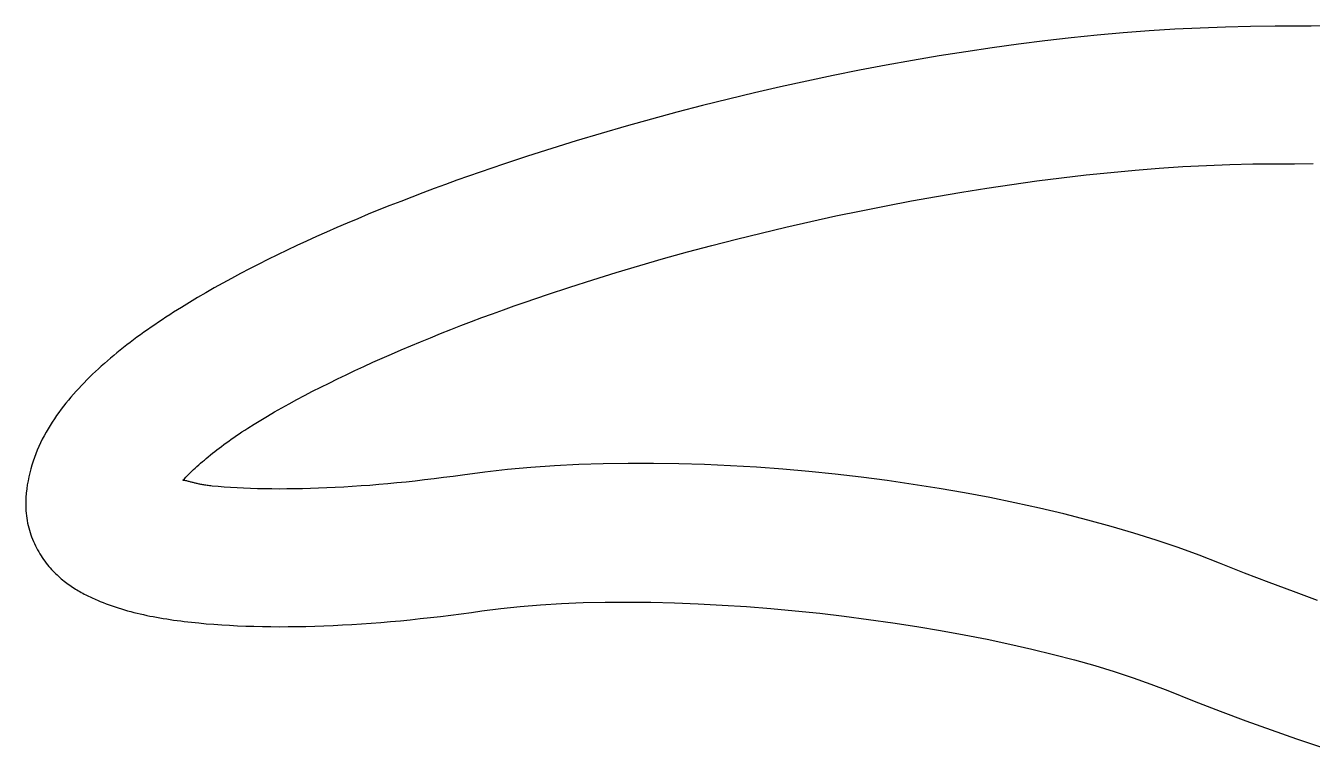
# Model space of a CAD drawing. Header units: metres. Extents: x 0 to 745, y 0 to 539.
# Drawn here: x 287.6 to 295.09, y 410.61 to 414.8 of the extents above; entities that cross this region are included whole.
import ezdxf

# ---------------------------------------------------------------- set-up
doc = ezdxf.new("R2010")
doc.units = ezdxf.units.M

msp = doc.modelspace()

# ---------------------------------------------------------------- linework, layer by layer
at = {"layer": '2', "color": 7}
for p, q in [((293.838881, 414.747624), (293.686707, 414.732087)), ((293.990257, 414.761241), (293.838881, 414.747624)), ((294.140715, 414.77289), (293.990257, 414.761241)), ((294.290132, 414.782526), (294.140715, 414.77289)), ((294.438388, 414.790101), (294.290132, 414.782526)), ((294.585361, 414.795569), (294.438388, 414.790101)), ((294.730931, 414.798885), (294.585361, 414.795569)), ((294.874976, 414.8), (294.730931, 414.798885)), ((294.981051, 414.800354), (294.874976, 414.8)), ((295.084513, 414.801428), (294.981051, 414.800354)), ((295.185417, 414.803237), (295.084513, 414.801428)), ((293.226611, 414.674415), (293.072458, 414.65166)), ((293.38045, 414.695436), (293.226611, 414.674415)), ((293.533856, 414.714675), (293.38045, 414.695436)), ((293.686707, 414.732087), (293.533856, 414.714675)), ((292.763698, 414.601131), (292.609333, 414.57345)), ((292.918113, 414.627216), (292.763698, 414.601131)), ((293.072458, 414.65166), (292.918113, 414.627216)), ((292.455141, 414.544221), (292.301241, 414.513489)), ((292.609333, 414.57345), (292.455141, 414.544221)), ((291.994806, 414.447706), (291.842513, 414.412747)), ((292.147756, 414.481302), (291.994806, 414.447706)), ((292.301241, 414.513489), (292.147756, 414.481302)), ((291.690997, 414.376471), (291.540381, 414.338926)), ((291.842513, 414.412747), (291.690997, 414.376471)), ((291.390785, 414.300158), (291.24233, 414.260213)), ((291.540381, 414.338926), (291.390785, 414.300158)), ((291.095138, 414.219138), (290.94933, 414.17698)), ((291.24233, 414.260213), (291.095138, 414.219138)), ((290.94933, 414.17698), (290.805027, 414.133784)), ((290.66235, 414.089598), (290.52142, 414.044467)), ((290.805027, 414.133784), (290.66235, 414.089598)), ((290.382359, 413.998439), (290.245288, 413.95156)), ((290.52142, 414.044467), (290.382359, 413.998439)), ((294.337525, 413.983276), (294.474627, 413.990513)), ((294.474627, 413.990513), (294.609994, 413.99574)), ((294.609994, 413.99574), (294.743481, 413.998909)), ((294.743481, 413.998909), (294.874944, 413.999976)), ((294.874944, 413.999976), (294.986476, 414.000336)), ((294.986476, 414.000336), (295.096059, 414.00144)), ((290.177544, 413.927822), (290.110354, 413.903896)), ((290.245288, 413.95156), (290.177544, 413.927822)), ((293.486556, 413.900186), (293.631037, 413.918527)), ((293.631037, 413.918527), (293.774649, 413.935132)), ((293.774649, 413.935132), (293.917249, 413.949955)), ((293.917249, 413.949955), (294.058691, 413.962951)), ((294.058691, 413.962951), (294.198831, 413.974073)), ((294.198831, 413.974073), (294.337525, 413.983276)), ((289.97769, 413.855493), (289.912241, 413.831017)), ((290.043732, 413.879786), (289.97769, 413.855493)), ((290.110354, 413.903896), (290.043732, 413.879786)), ((293.049347, 413.835207), (293.195566, 413.85848)), ((293.195566, 413.85848), (293.341351, 413.880155)), ((293.341351, 413.880155), (293.486556, 413.900186)), ((289.783176, 413.781526), (289.719584, 413.756514)), ((289.847399, 413.806361), (289.783176, 413.781526)), ((289.912241, 413.831017), (289.847399, 413.806361)), ((292.609524, 413.756257), (292.756181, 413.78405)), ((292.756181, 413.78405), (292.902837, 413.810382)), ((292.902837, 413.810382), (293.049347, 413.835207)), ((289.594348, 413.705965), (289.532729, 413.680431)), ((289.656637, 413.731327), (289.594348, 413.705965)), ((289.719584, 413.756514), (289.656637, 413.731327)), ((292.170989, 413.664574), (292.316784, 413.696473)), ((292.316784, 413.696473), (292.46301, 413.72705)), ((292.46301, 413.72705), (292.609524, 413.756257)), ((289.411554, 413.628851), (289.352023, 413.602809)), ((289.471793, 413.654726), (289.411554, 413.628851)), ((289.532729, 413.680431), (289.471793, 413.654726)), ((291.881275, 413.59699), (292.025771, 413.631398)), ((292.025771, 413.631398), (292.170989, 413.664574)), ((289.235139, 413.550227), (289.177812, 413.523691)), ((289.293214, 413.5766), (289.235139, 413.550227)), ((289.352023, 413.602809), (289.293214, 413.5766)), ((291.595022, 413.524665), (291.737643, 413.561397)), ((291.737643, 413.561397), (291.881275, 413.59699)), ((289.065452, 413.470135), (289.010445, 413.443119)), ((289.121246, 413.496993), (289.065452, 413.470135)), ((289.177812, 413.523691), (289.121246, 413.496993)), ((291.313389, 413.447965), (291.453556, 413.486839)), ((291.453556, 413.486839), (291.595022, 413.524665)), ((288.956236, 413.415946), (288.902839, 413.388617)), ((289.010445, 413.443119), (288.956236, 413.415946)), ((291.03753, 413.367258), (291.174665, 413.408089)), ((291.174665, 413.408089), (291.313389, 413.447965)), ((288.798531, 413.333502), (288.747647, 413.305717)), ((288.850267, 413.361136), (288.798531, 413.333502)), ((288.902839, 413.388617), (288.850267, 413.361136)), ((290.768602, 413.28291), (290.902127, 413.325516)), ((290.902127, 413.325516), (291.03753, 413.367258)), ((288.648479, 413.249702), (288.600222, 413.221476)), ((288.697625, 413.277783), (288.648479, 413.249702)), ((288.747647, 413.305717), (288.697625, 413.277783)), ((290.637098, 413.239485), (290.768602, 413.28291)), ((288.552867, 413.193105), (288.506426, 413.164591)), ((288.600222, 413.221476), (288.552867, 413.193105)), ((290.380714, 413.150354), (290.443943, 413.172911)), ((290.443943, 413.172911), (290.50776, 413.195288)), ((290.50776, 413.195288), (290.637098, 413.239485)), ((288.394378, 413.092715), (288.372661, 413.078238)), ((288.416326, 413.107154), (288.394378, 413.092715)), ((288.438504, 413.12156), (288.416326, 413.107154)), ((288.460912, 413.135936), (288.438504, 413.12156)), ((288.506426, 413.164591), (288.460912, 413.135936)), ((290.194751, 413.081696), (290.256098, 413.104737)), ((290.256098, 413.104737), (290.318092, 413.127626)), ((290.318092, 413.127626), (290.380714, 413.150354)), ((288.288134, 413.01988), (288.267593, 413.005158)), ((288.308913, 413.034544), (288.288134, 413.01988)), ((288.329927, 413.049156), (288.308913, 413.034544)), ((288.351177, 413.06372), (288.329927, 413.049156)), ((288.372661, 413.078238), (288.351177, 413.06372)), ((290.014794, 413.011761), (290.074079, 413.035199)), ((290.074079, 413.035199), (290.134072, 413.058514)), ((290.134072, 413.058514), (290.194751, 413.081696)), ((288.187826, 412.945634), (288.168489, 412.930574)), ((288.207406, 412.960619), (288.187826, 412.945634)), ((288.227228, 412.975532), (288.207406, 412.960619)), ((288.247291, 412.990377), (288.227228, 412.975532)), ((288.267593, 413.005158), (288.247291, 412.990377)), ((289.78512, 412.916976), (289.841379, 412.940809)), ((289.841379, 412.940809), (289.898424, 412.964557)), ((289.898424, 412.964557), (289.956236, 412.988211)), ((289.956236, 412.988211), (290.014794, 413.011761)), ((288.093598, 412.869506), (288.075495, 412.854013)), ((288.11195, 412.884905), (288.093598, 412.869506)), ((288.13055, 412.900214), (288.11195, 412.884905)), ((288.149397, 412.915435), (288.13055, 412.900214)), ((288.168489, 412.930574), (288.149397, 412.915435)), ((289.621264, 412.84507), (289.675043, 412.869097)), ((289.675043, 412.869097), (289.729669, 412.893069)), ((289.729669, 412.893069), (289.78512, 412.916976)), ((288.005596, 412.791024), (287.988755, 412.775003)), ((288.022691, 412.806932), (288.005596, 412.791024)), ((288.04004, 412.82273), (288.022691, 412.806932)), ((288.057642, 412.838422), (288.04004, 412.82273)), ((288.075495, 412.854013), (288.057642, 412.838422)), ((289.465203, 412.77275), (289.516324, 412.796886)), ((289.516324, 412.796886), (289.568351, 412.820996)), ((289.568351, 412.820996), (289.621264, 412.84507)), ((287.939774, 412.726226), (287.923964, 412.709715)), ((287.955843, 412.742608), (287.939774, 412.726226)), ((287.972171, 412.758866), (287.955843, 412.742608)), ((287.988755, 412.775003), (287.972171, 412.758866)), ((289.317475, 412.700276), (289.365759, 412.724435)), ((289.365759, 412.724435), (289.415008, 412.748596)), ((289.415008, 412.748596), (289.465203, 412.77275)), ((287.863307, 412.642265), (287.848713, 412.624911)), ((287.878104, 412.659376), (287.863307, 412.642265)), ((287.893128, 412.676294), (287.878104, 412.659376)), ((287.908415, 412.693072), (287.893128, 412.676294)), ((287.923964, 412.709715), (287.908415, 412.693072)), ((289.178617, 412.627907), (289.223885, 412.652002)), ((289.223885, 412.652002), (289.270177, 412.676128)), ((289.270177, 412.676128), (289.317475, 412.700276)), ((287.80635, 412.571373), (287.792764, 412.55303)), ((287.820216, 412.589466), (287.80635, 412.571373)), ((287.834344, 412.607311), (287.820216, 412.589466)), ((287.848713, 412.624911), (287.834344, 412.607311)), ((289.049167, 412.555903), (289.091239, 412.579848)), ((289.091239, 412.579848), (289.134396, 412.603852)), ((289.134396, 412.603852), (289.178617, 412.627907)), ((287.753881, 412.496494), (287.741607, 412.477141)), ((287.766511, 412.515592), (287.753881, 412.496494)), ((287.779478, 412.534437), (287.766511, 412.515592)), ((287.792764, 412.55303), (287.779478, 412.534437)), ((288.929661, 412.484522), (288.968358, 412.50823)), ((288.968358, 412.50823), (289.0082, 412.532027)), ((289.0082, 412.532027), (289.049167, 412.555903)), ((287.707117, 412.41754), (287.696461, 412.397154)), ((287.718206, 412.437665), (287.707117, 412.41754)), ((287.729709, 412.457532), (287.718206, 412.437665)), ((287.741607, 412.477141), (287.729709, 412.457532)), ((288.811891, 412.407699), (288.827284, 412.418241)), ((288.827284, 412.418241), (288.843002, 412.428835)), ((288.843002, 412.428835), (288.859046, 412.43948)), ((288.859046, 412.43948), (288.87542, 412.450173)), ((288.87542, 412.450173), (288.892128, 412.460912)), ((288.892128, 412.460912), (288.929661, 412.484522)), ((287.676522, 412.355594), (287.667278, 412.334419)), ((287.686256, 412.376506), (287.676522, 412.355594)), ((287.696461, 412.397154), (287.686256, 412.376506)), ((288.71296, 412.335566), (288.726169, 412.345677)), ((288.726169, 412.345677), (288.739681, 412.355857)), ((288.739681, 412.355857), (288.753499, 412.366102)), ((288.753499, 412.366102), (288.767626, 412.376411)), ((288.767626, 412.376411), (288.782065, 412.386782)), ((288.782065, 412.386782), (288.796819, 412.397212)), ((288.796819, 412.397212), (288.811891, 412.407699)), ((287.642677, 412.269289), (287.635584, 412.24704)), ((287.650337, 412.291267), (287.642677, 412.269289)), ((287.658544, 412.312977), (287.650337, 412.291267)), ((287.667278, 412.334419), (287.658544, 412.312977)), ((288.617837, 412.257395), (288.62873, 412.266881)), ((288.62873, 412.266881), (288.639902, 412.276454)), ((288.639902, 412.276454), (288.651356, 412.286109)), ((288.651356, 412.286109), (288.663095, 412.295847)), ((288.663095, 412.295847), (288.675122, 412.305663)), ((288.675122, 412.305663), (288.687439, 412.315557)), ((288.687439, 412.315557), (288.700051, 412.325525)), ((288.700051, 412.325525), (288.71296, 412.335566)), ((287.623171, 412.201726), (287.61789, 412.178658)), ((287.629075, 412.22452), (287.623171, 412.201726)), ((287.635584, 412.24704), (287.629075, 412.22452)), ((288.540377, 412.184865), (288.549146, 412.193584)), ((288.549146, 412.193584), (288.55817, 412.202407)), ((288.55817, 412.202407), (288.567452, 412.211331)), ((288.567452, 412.211331), (288.576995, 412.220354)), ((288.576995, 412.220354), (288.586802, 412.229474)), ((288.586802, 412.229474), (288.596876, 412.23869)), ((288.596876, 412.23869), (288.60722, 412.247997)), ((288.60722, 412.247997), (288.617837, 412.257395)), ((290.2727, 412.206084), (290.143696, 412.189032)), ((290.405019, 412.220626), (290.2727, 412.206084)), ((290.540402, 412.232687), (290.405019, 412.220626)), ((290.678596, 412.242294), (290.540402, 412.232687)), ((290.819347, 412.249475), (290.678596, 412.242294)), ((290.962405, 412.254259), (290.819347, 412.249475)), ((291.107516, 412.256673), (290.962405, 412.254259)), ((291.254429, 412.256746), (291.107516, 412.256673)), ((291.40289, 412.254505), (291.254429, 412.256746)), ((291.552647, 412.249979), (291.40289, 412.254505)), ((291.703448, 412.243195), (291.552647, 412.249979)), ((291.85504, 412.234181), (291.703448, 412.243195)), ((292.007172, 412.222966), (291.85504, 412.234181)), ((292.15959, 412.209577), (292.007172, 412.222966)), ((292.312042, 412.194042), (292.15959, 412.209577)), ((292.464276, 412.17639), (292.312042, 412.194042)), ((287.609275, 412.131693), (287.605978, 412.107793)), ((287.613252, 412.155314), (287.609275, 412.131693)), ((287.61789, 412.178658), (287.613252, 412.155314)), ((288.515568, 412.159352), (288.523591, 412.167747)), ((288.521245, 412.158126), (288.515568, 412.159352)), ((288.526733, 412.156896), (288.521245, 412.158126)), ((288.523591, 412.167747), (288.531859, 412.176252)), ((288.532051, 412.155663), (288.526733, 412.156896)), ((288.531859, 412.176252), (288.540377, 412.184865)), ((288.537215, 412.154428), (288.532051, 412.155663)), ((288.542246, 412.153193), (288.537215, 412.154428)), ((288.547161, 412.151958), (288.542246, 412.153193)), ((288.551978, 412.150726), (288.547161, 412.151958)), ((288.556716, 412.149496), (288.551978, 412.150726)), ((288.561392, 412.148271), (288.556716, 412.149496)), ((288.566026, 412.147052), (288.561392, 412.148271)), ((288.570636, 412.145839), (288.566026, 412.147052)), ((288.57524, 412.144635), (288.570636, 412.145839)), ((288.579855, 412.14344), (288.57524, 412.144635)), ((288.584502, 412.142256), (288.579855, 412.14344)), ((288.589197, 412.141083), (288.584502, 412.142256)), ((288.593959, 412.139924), (288.589197, 412.141083)), ((288.598806, 412.138779), (288.593959, 412.139924)), ((288.603757, 412.13765), (288.598806, 412.138779)), ((288.60883, 412.136537), (288.603757, 412.13765)), ((288.614043, 412.135443), (288.60883, 412.136537)), ((288.619415, 412.134368), (288.614043, 412.135443)), ((288.624964, 412.133313), (288.619415, 412.134368)), ((288.630708, 412.13228), (288.624964, 412.133313)), ((288.636665, 412.131271), (288.630708, 412.13228)), ((288.642854, 412.130285), (288.636665, 412.131271)), ((288.649293, 412.129325), (288.642854, 412.130285)), ((288.656001, 412.128392), (288.649293, 412.129325)), ((288.662995, 412.127487), (288.656001, 412.128392)), ((288.670294, 412.126611), (288.662995, 412.127487)), ((288.677916, 412.125766), (288.670294, 412.126611)), ((288.68588, 412.124952), (288.677916, 412.125766)), ((288.720344, 412.121773), (288.68588, 412.124952)), ((288.75589, 412.118908), (288.720344, 412.121773)), ((288.792495, 412.116359), (288.75589, 412.118908)), ((289.451217, 412.118754), (289.401796, 412.116093)), ((289.50129, 412.121791), (289.451217, 412.118754)), ((289.551988, 412.12521), (289.50129, 412.121791)), ((289.603287, 412.129013), (289.551988, 412.12521)), ((289.655161, 412.133205), (289.603287, 412.129013)), ((289.707583, 412.137789), (289.655161, 412.133205)), ((289.76053, 412.142769), (289.707583, 412.137789)), ((289.813976, 412.148149), (289.76053, 412.142769)), ((289.867895, 412.153932), (289.813976, 412.148149)), ((289.922261, 412.160122), (289.867895, 412.153932)), ((289.97705, 412.166724), (289.922261, 412.160122)), ((290.032235, 412.17374), (289.97705, 412.166724)), ((290.087793, 412.181175), (290.032235, 412.17374)), ((290.143696, 412.189032), (290.087793, 412.181175)), ((292.616039, 412.156648), (292.464276, 412.17639)), ((292.767079, 412.134845), (292.616039, 412.156648)), ((292.917144, 412.111008), (292.767079, 412.134845)), ((287.601502, 412.05915), (287.600361, 412.034405)), ((287.603381, 412.083612), (287.601502, 412.05915)), ((287.605978, 412.107793), (287.603381, 412.083612)), ((288.830132, 412.114132), (288.792495, 412.116359)), ((288.868776, 412.112229), (288.830132, 412.114132)), ((288.908402, 412.110655), (288.868776, 412.112229)), ((288.948984, 412.109414), (288.908402, 412.110655)), ((288.990496, 412.108508), (288.948984, 412.109414)), ((289.032914, 412.107942), (288.990496, 412.108508)), ((289.076211, 412.107719), (289.032914, 412.107942)), ((289.120363, 412.107844), (289.076211, 412.107719)), ((289.165344, 412.108319), (289.120363, 412.107844)), ((289.211129, 412.10915), (289.165344, 412.108319)), ((289.257692, 412.110338), (289.211129, 412.10915)), ((289.305008, 412.111889), (289.257692, 412.110338)), ((289.353051, 412.113807), (289.305008, 412.111889)), ((289.401796, 412.116093), (289.353051, 412.113807)), ((293.06598, 412.085165), (292.917144, 412.111008)), ((293.213336, 412.057344), (293.06598, 412.085165)), ((293.35896, 412.027574), (293.213336, 412.057344)), ((287.600361, 412.034405), (287.599976, 412.009376)), ((287.599976, 412.009376), (287.600207, 411.994958)), ((287.600207, 411.994958), (287.600889, 411.980588)), ((287.600889, 411.980588), (287.602011, 411.966277)), ((293.502598, 411.995883), (293.35896, 412.027574)), ((293.643998, 411.962297), (293.502598, 411.995883)), ((287.602011, 411.966277), (287.603559, 411.952036)), ((287.603559, 411.952036), (287.605519, 411.937875)), ((287.605519, 411.937875), (287.607878, 411.923803)), ((287.607878, 411.923803), (287.610623, 411.909832)), ((287.610623, 411.909832), (287.613741, 411.895971)), ((287.613741, 411.895971), (287.617218, 411.882231)), ((293.782909, 411.926846), (293.643998, 411.962297)), ((293.919077, 411.889557), (293.782909, 411.926846)), ((287.617218, 411.882231), (287.621041, 411.868622)), ((287.621041, 411.868622), (287.625197, 411.855154)), ((287.625197, 411.855154), (287.629673, 411.841837)), ((287.629673, 411.841837), (287.634455, 411.828682)), ((287.634455, 411.828682), (287.63953, 411.815699)), ((294.05225, 411.850459), (293.919077, 411.889557)), ((294.182175, 411.809579), (294.05225, 411.850459)), ((287.63953, 411.815699), (287.644885, 411.802899)), ((287.644885, 411.802899), (287.650506, 411.790291)), ((287.650506, 411.790291), (287.656381, 411.777885)), ((287.656381, 411.777885), (287.662496, 411.765693)), ((287.662496, 411.765693), (287.668837, 411.753724)), ((287.668837, 411.753724), (287.675392, 411.741989)), ((294.308601, 411.766945), (294.182175, 411.809579)), ((294.431275, 411.722585), (294.308601, 411.766945)), ((287.675392, 411.741989), (287.682147, 411.730497)), ((287.682147, 411.730497), (287.689089, 411.719259)), ((287.689089, 411.719259), (287.696205, 411.708286)), ((287.696205, 411.708286), (287.703481, 411.697588)), ((287.703481, 411.697588), (287.710905, 411.687174)), ((287.710905, 411.687174), (287.718462, 411.677055)), ((287.718462, 411.677055), (287.72614, 411.667242)), ((294.549944, 411.676528), (294.431275, 411.722585)), ((294.695145, 411.618936), (294.549944, 411.676528)), ((287.72614, 411.667242), (287.733925, 411.657744)), ((287.733925, 411.657744), (287.741804, 411.648573)), ((287.741804, 411.648573), (287.749764, 411.639737)), ((287.749764, 411.639737), (287.757792, 411.631248)), ((287.757792, 411.631248), (287.76586, 411.623056)), ((287.76586, 411.623056), (287.773958, 411.615102)), ((287.773958, 411.615102), (287.782084, 411.60738)), ((287.782084, 411.60738), (287.790237, 411.599884)), ((287.790237, 411.599884), (287.798417, 411.592607)), ((287.798417, 411.592607), (287.806623, 411.585544)), ((294.838712, 411.563626), (294.695145, 411.618936)), ((287.806623, 411.585544), (287.814853, 411.578689)), ((287.814853, 411.578689), (287.823107, 411.572035)), ((287.823107, 411.572035), (287.831383, 411.565578)), ((287.831383, 411.565578), (287.83968, 411.55931)), ((287.83968, 411.55931), (287.847998, 411.553226)), ((287.847998, 411.553226), (287.856336, 411.54732)), ((287.856336, 411.54732), (287.864692, 411.541586)), ((287.864692, 411.541586), (287.873066, 411.536018)), ((287.873066, 411.536018), (287.881457, 411.530609)), ((287.881457, 411.530609), (287.889863, 411.525355)), ((287.889863, 411.525355), (287.898284, 411.520248)), ((287.898284, 411.520248), (287.906718, 411.515283)), ((294.980653, 411.510589), (294.838712, 411.563626)), ((287.906718, 411.515283), (287.915165, 411.510455)), ((287.915165, 411.510455), (287.923624, 411.505756)), ((287.923624, 411.505756), (287.932094, 411.501181)), ((287.932094, 411.501181), (287.940573, 411.496724)), ((287.940573, 411.496724), (287.949061, 411.49238)), ((287.949061, 411.49238), (287.957556, 411.488141)), ((287.957556, 411.488141), (287.966059, 411.484002)), ((287.966059, 411.484002), (287.974567, 411.479958)), ((287.974567, 411.479958), (287.98308, 411.476001)), ((287.98308, 411.476001), (287.991597, 411.472127)), ((287.991597, 411.472127), (288.000116, 411.468328)), ((288.000116, 411.468328), (288.008638, 411.4646)), ((288.008638, 411.4646), (288.01716, 411.460936)), ((288.01716, 411.460936), (288.034253, 411.453789)), ((288.034253, 411.453789), (288.051442, 411.446882)), ((288.051442, 411.446882), (288.068731, 411.440211)), ((290.719712, 411.441377), (290.845344, 411.44646)), ((290.845344, 411.44646), (290.974201, 411.449364)), ((290.974201, 411.449364), (291.105942, 411.450132)), ((291.105942, 411.450132), (291.240229, 411.448804)), ((291.240229, 411.448804), (291.376721, 411.445422)), ((291.376721, 411.445422), (291.515079, 411.440026)), ((295.120973, 411.45982), (294.980653, 411.510589)), ((288.068731, 411.440211), (288.086123, 411.433771)), ((288.086123, 411.433771), (288.103621, 411.427556)), ((288.103621, 411.427556), (288.12123, 411.421561)), ((288.12123, 411.421561), (288.138953, 411.415782)), ((288.138953, 411.415782), (288.156794, 411.410212)), ((288.156794, 411.410212), (288.174755, 411.404847)), ((288.174755, 411.404847), (288.192841, 411.399681)), ((288.192841, 411.399681), (288.211056, 411.39471)), ((288.211056, 411.39471), (288.229402, 411.389928)), ((288.229402, 411.389928), (288.247884, 411.38533)), ((288.247884, 411.38533), (288.266504, 411.380911)), ((288.266504, 411.380911), (288.285268, 411.376665)), ((288.285268, 411.376665), (288.304177, 411.372588)), ((288.304177, 411.372588), (288.323236, 411.368674)), ((288.323236, 411.368674), (288.342449, 411.364919)), ((290.015237, 411.366661), (290.074878, 411.373977)), ((290.074878, 411.373977), (290.134931, 411.381714)), ((290.134931, 411.381714), (290.195384, 411.389871)), ((290.195384, 411.389871), (290.256224, 411.398448)), ((290.256224, 411.398448), (290.365561, 411.412653)), ((290.365561, 411.412653), (290.479481, 411.424515)), ((290.479481, 411.424515), (290.597644, 411.434076)), ((290.597644, 411.434076), (290.719712, 411.441377)), ((291.515079, 411.440026), (291.654963, 411.432657)), ((291.654963, 411.432657), (291.796033, 411.423358)), ((291.796033, 411.423358), (291.93795, 411.412168)), ((291.93795, 411.412168), (292.080374, 411.399129)), ((292.080374, 411.399129), (292.222966, 411.384283)), ((292.222966, 411.384283), (292.365385, 411.367669)), ((288.342449, 411.364919), (288.361818, 411.361316)), ((288.361818, 411.361316), (288.381348, 411.357861)), ((288.381348, 411.357861), (288.401042, 411.354548)), ((288.401042, 411.354548), (288.420904, 411.351373)), ((288.420904, 411.351373), (288.440936, 411.348331)), ((288.440936, 411.348331), (288.461144, 411.345415)), ((288.461144, 411.345415), (288.48153, 411.342621)), ((288.48153, 411.342621), (288.502098, 411.339944)), ((288.502098, 411.339944), (288.522851, 411.337378)), ((288.522851, 411.337378), (288.543794, 411.334919)), ((288.543794, 411.334919), (288.564929, 411.332561)), ((288.564929, 411.332561), (288.586261, 411.330299)), ((288.586261, 411.330299), (288.607792, 411.328128)), ((288.607792, 411.328128), (288.651439, 411.324081)), ((288.651439, 411.324081), (288.695846, 411.320455)), ((288.695846, 411.320455), (288.741, 411.317251)), ((288.741, 411.317251), (288.786887, 411.314468)), ((288.786887, 411.314468), (288.833495, 411.312106)), ((288.833495, 411.312106), (288.880811, 411.310166)), ((288.880811, 411.310166), (288.928822, 411.308647)), ((288.928822, 411.308647), (288.977515, 411.307549)), ((288.977515, 411.307549), (289.026878, 411.306873)), ((289.026878, 411.306873), (289.076898, 411.306617)), ((289.076898, 411.306617), (289.127561, 411.306783)), ((289.127561, 411.306783), (289.178855, 411.30737)), ((289.178855, 411.30737), (289.230767, 411.308377)), ((289.230767, 411.308377), (289.283284, 411.309806)), ((289.283284, 411.309806), (289.336394, 411.311655)), ((289.336394, 411.311655), (289.390083, 411.313926)), ((289.390083, 411.313926), (289.444339, 411.316617)), ((289.444339, 411.316617), (289.499149, 411.319729)), ((289.499149, 411.319729), (289.554499, 411.323261)), ((289.554499, 411.323261), (289.610378, 411.327214)), ((289.610378, 411.327214), (289.666772, 411.331588)), ((289.666772, 411.331588), (289.723668, 411.336383)), ((289.723668, 411.336383), (289.781054, 411.341597)), ((289.781054, 411.341597), (289.838917, 411.347233)), ((289.838917, 411.347233), (289.897244, 411.353288)), ((289.897244, 411.353288), (289.956021, 411.359764)), ((289.956021, 411.359764), (290.015237, 411.366661)), ((292.365385, 411.367669), (292.507291, 411.349329)), ((292.507291, 411.349329), (292.648346, 411.329305)), ((292.648346, 411.329305), (292.78821, 411.307638)), ((292.78821, 411.307638), (292.926542, 411.284367)), ((292.926542, 411.284367), (293.063003, 411.259536)), ((293.063003, 411.259536), (293.197253, 411.233184)), ((293.197253, 411.233184), (293.328953, 411.205353)), ((293.328953, 411.205353), (293.457763, 411.176084)), ((293.457763, 411.176084), (293.583343, 411.145417)), ((293.583343, 411.145417), (293.705354, 411.113395)), ((293.705354, 411.113395), (293.823456, 411.080058)), ((293.823456, 411.080058), (293.937308, 411.045448)), ((293.937308, 411.045448), (294.046572, 411.009604)), ((294.046572, 411.009604), (294.150908, 410.972569)), ((294.150908, 410.972569), (294.249976, 410.934384)), ((294.249976, 410.934384), (294.402342, 410.873931)), ((294.402342, 410.873931), (294.553372, 410.815693)), ((294.553372, 410.815693), (294.703075, 410.759678)), ((294.703075, 410.759678), (294.85146, 410.705892)), ((294.85146, 410.705892), (294.998537, 410.654345)), ((294.998537, 410.654345), (295.144317, 410.605043))]:
    msp.add_line(p, q, dxfattribs=at)

doc.saveas('drawing.dxf')
